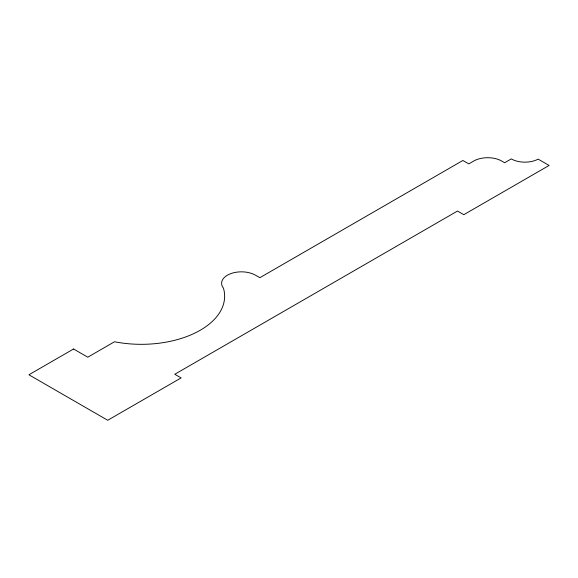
<?xml version="1.0" encoding="UTF-8"?>
<svg xmlns="http://www.w3.org/2000/svg" width="578" height="578" viewBox="0 0 578 578"><rect width="100%" height="100%" fill="white"/><g stroke="black" fill="none" stroke-linecap="round" stroke-linejoin="round"><path stroke-width="0.87" d="M73.565 348.989L28.9 374.775L107.718 420.278L181.095 377.911L174.78 374.269L457.494 211.042L463.809 214.691L549.1 165.453L538.161 159.131A19.305 11.141 0 0 1 511.277 158.907L504.637 162.743L500.88 160.576A19.912 11.495 0 0 0 473.115 161.385L468.78 163.892L462.87 160.482L259.847 277.7L255.498 275.193A19.862 11.466 0 0 0 230.087 273.893A19.862 11.466 0 0 0 223.433 288.119A83.275 48.075 0 0 1 114.516 341.757L87.784 357.197L73.565 348.989"/></g></svg>
